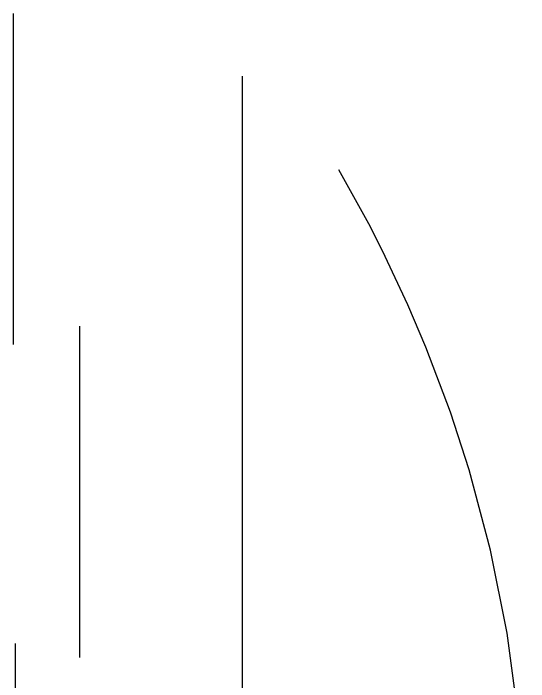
# Model space of a CAD drawing. Header units: millimetres. Extents: x -2789 to 12250, y -4440 to 7168.
# Drawn here: x 6148 to 7702, y -1167 to 850 of the extents above; entities that cross this region are included whole.
import ezdxf

# ---------------------------------------------------------------- set-up
doc = ezdxf.new("R2010")
doc.units = ezdxf.units.MM
doc.header["$MEASUREMENT"] = 0
doc.layers.add('pic', color=1, linetype='Continuous')

msp = doc.modelspace()

# ---------------------------------------------------------------- linework, layer by layer
at = {"layer": 'pic'}
for p, q in [((6147.69552, -149.73977), (6147.69552, 850.26023)), ((6838.78731, -3971.28882), (6838.78731, 660.71118)), ((6348.4928, -1094.4068), (6348.4928, -94.4068)), ((6154.42803, -2052.34803), (6154.42803, -1052.34803))]:
    msp.add_line(p, q, dxfattribs=at)
msp.add_lwpolyline([(7114.15818, -4054.69609), (7375.66394, -3427.50706), (7481.77753, -3157.91755), (7555.13996, -2948.78582), (7626.97306, -2690.1111), (7672.97477, -2403.22202), (7697.40737, -2110.89282), (7702.45464, -1817.58642), (7689.09124, -1497.20243), (7663.66652, -1216.90078), (7637.1971, -1021.09635), (7586.96991, -769.90713), (7522.7287, -527.97064), (7466.21114, -353.91254), (7391.78154, -157.49409), (7337.54255, -29.70821), (7261.65675, 133.14152), (7220.47743, 214.63083), (7129.75457, 377.53556)], dxfattribs=at)

doc.saveas('drawing.dxf')
